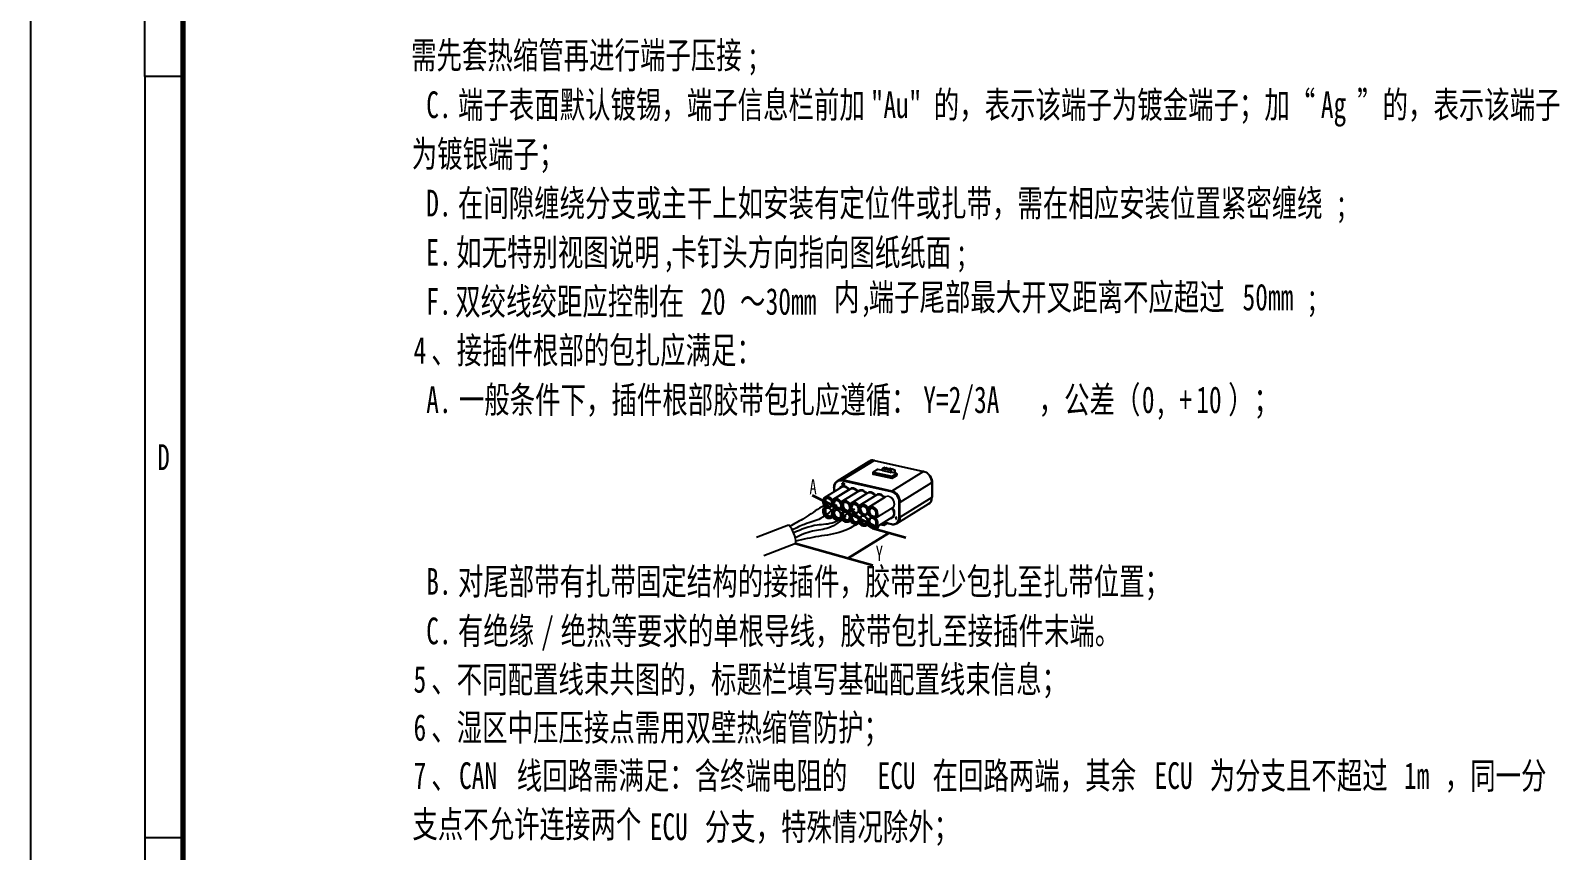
# Model space of a CAD drawing. Header units: inches. Extents: x 47316 to 59086, y 3141 to 11743.
# Drawn here: x 50247.9 to 50448.8, y 6037.4 to 6145 of the extents above; entities that cross this region are included whole.
import ezdxf

# ---------------------------------------------------------------- set-up
doc = ezdxf.new("R2010")
doc.units = ezdxf.units.IN
doc.header["$MEASUREMENT"] = 0
doc.styles.add('MtX_FangSong_GB2312', font='')
doc.styles.get("Standard").update_dxf_attribs({"font": ''})
doc.styles.get('MtX_FangSong_GB2312').set_extended_font_data('FangSong_GB2312')
doc.styles.get('Standard').set_extended_font_data('SimSun')

msp = doc.modelspace()

# ---------------------------------------------------------------- hatches: boundary and pattern name
h = msp.add_hatch(color=0)
h.dxf.hatch_style = 2
h.paths.add_polyline_path([(50351.98, 6083.55), (50352.69, 6083.03), (50351.85, 6083.29)])
h = msp.add_hatch(color=0)
h.dxf.hatch_style = 2
h.paths.add_polyline_path([(50358.2, 6080.48), (50357.35, 6080.73), (50358.07, 6080.22)])
h = msp.add_hatch(color=0)
h.dxf.hatch_style = 2
h.paths.add_polyline_path([(50359.92, 6078.76), (50360.74, 6079.08), (50360.07, 6078.51)])
h = msp.add_hatch(color=0)
h.dxf.hatch_style = 2
h.paths.add_polyline_path([(50356.01, 6076.35), (50355.35, 6075.76), (50356.16, 6076.1)])

# ---------------------------------------------------------------- linework, layer by layer
for p, q in [((50247.93, 6459.03), (50247.93, 5618.03)), ((50262.93, 6139.03), (50262.93, 6186.2)), ((50262.93, 6139.03), (50262.93, 5639.03)), ((50267.93, 6139.03), (50262.93, 6139.03)), ((50267.93, 6039.03), (50262.93, 6039.03))]:
    msp.add_line(p, q)
at = {"lineweight": 70}
msp.add_line((50267.93, 6439.03), (50267.93, 5638.03), dxfattribs=at)
at = {"color": 0, "lineweight": -3}
for p, q in [((50353.94, 6085.93), (50358.1, 6088.5)), ((50354.62, 6086.03), (50358.78, 6088.6)), ((50358.1, 6088.5), (50358.22, 6088.56)), ((50358.22, 6088.56), (50358.34, 6088.6)), ((50358.34, 6088.6), (50358.48, 6088.62)), ((50358.48, 6088.62), (50358.63, 6088.63)), ((50358.6, 6087.01), (50358.6, 6086.82)), ((50358.63, 6088.63), (50358.77, 6088.61)), ((50359.2, 6087.41), (50358.63, 6087.06)), ((50358.63, 6086.99), (50358.63, 6086.8)), ((50358.63, 6086.99), (50361.08, 6086.44)), ((50359.23, 6087.41), (50358.66, 6087.06)), ((50358.66, 6087.06), (50361.11, 6086.51)), ((50358.77, 6088.61), (50358.82, 6088.6)), ((50358.78, 6088.6), (50365.27, 6087.14)), ((50358.82, 6088.6), (50365.3, 6087.15)), ((50359.9, 6087.26), (50359.23, 6087.41)), ((50359.9, 6087.27), (50359.24, 6087.41)), ((50359.9, 6087.25), (50359.89, 6087.53)), ((50359.91, 6087.57), (50360.11, 6087.69)), ((50359.92, 6087.23), (50359.91, 6087.51)), ((50360.92, 6087.29), (50359.91, 6087.51)), ((50360.93, 6087.01), (50359.92, 6087.23)), ((50359.93, 6087.57), (50360.13, 6087.69)), ((50360.94, 6087.35), (50359.93, 6087.57)), ((50360.13, 6087.69), (50360.36, 6087.64)), ((50360.14, 6087.69), (50360.37, 6087.64)), ((50360.3, 6087.6), (50360.36, 6087.64)), ((50360.84, 6087.48), (50360.3, 6087.6)), ((50360.84, 6087.49), (50360.33, 6087.6)), ((50360.38, 6087.64), (50360.37, 6087.64)), ((50360.38, 6087.64), (50360.61, 6087.54)), ((50360.4, 6087.59), (50360.42, 6087.58)), ((50360.4, 6087.59), (50360.4, 6087.59)), ((50360.88, 6087.52), (50360.83, 6087.49)), ((50360.9, 6087.52), (50360.84, 6087.48)), ((50360.9, 6087.52), (50361.13, 6087.47)), ((50360.91, 6087.52), (50361.14, 6087.47)), ((50360.92, 6087.29), (50360.93, 6087.01)), ((50361.13, 6087.47), (50360.94, 6087.35)), ((50361.17, 6087.42), (50360.98, 6087.3)), ((50360.98, 6087.3), (50360.99, 6087.01)), ((50361.03, 6087.04), (50360.99, 6087.01)), ((50361.71, 6086.88), (50361.03, 6087.04)), ((50361.73, 6086.89), (50361.04, 6087.04)), ((50365.27, 6087.14), (50361.1, 6084.58)), ((50361.14, 6087.47), (50361.15, 6087.47)), ((50361.51, 6087.31), (50361.15, 6087.47)), ((50361.53, 6087.26), (50361.17, 6087.42)), ((50361.53, 6087.11), (50361.32, 6086.98)), ((50361.53, 6087.11), (50361.53, 6087.27)), ((50361.53, 6087.11), (50361.53, 6087.26)), ((50365.3, 6087.15), (50365.44, 6087.11)), ((50365.44, 6087.11), (50365.6, 6087.04)), ((50365.6, 6087.04), (50365.75, 6086.95)), ((50365.75, 6086.95), (50365.88, 6086.84)), ((50354.44, 6085.06), (50352.31, 6083.75)), ((50353.49, 6085.06), (50353.5, 6085.21)), ((50353.49, 6085.06), (50353.49, 6084.48)), ((50353.5, 6085.21), (50353.53, 6085.36)), ((50353.53, 6085.36), (50353.58, 6085.51)), ((50353.54, 6085.04), (50353.54, 6084.5)), ((50353.58, 6085.51), (50353.65, 6085.64)), ((50353.65, 6085.64), (50353.73, 6085.74)), ((50353.73, 6085.74), (50353.82, 6085.84)), ((50353.82, 6085.84), (50353.93, 6085.92)), ((50353.93, 6085.92), (50353.94, 6085.93)), ((50354.58, 6085.61), (50354.55, 6085.58)), ((50354.55, 6085.58), (50354.55, 6085.53)), ((50354.55, 6085.53), (50354.58, 6085.57)), ((50354.57, 6085.55), (50354.55, 6085.53)), ((50361.06, 6084.46), (50354.57, 6085.92)), ((50354.57, 6085.55), (50354.58, 6085.55)), ((50354.6, 6085.63), (50354.58, 6085.61)), ((50354.61, 6085.61), (50354.58, 6085.61)), ((50354.58, 6085.57), (50354.58, 6085.33)), ((50354.58, 6085.33), (50354.61, 6085.33)), ((50354.64, 6085.62), (50354.6, 6085.63)), ((50354.64, 6085.62), (50354.61, 6085.61)), ((50354.61, 6085.33), (50354.61, 6085.61)), ((50354.63, 6085.34), (50354.61, 6085.33)), ((50361.1, 6084.58), (50354.62, 6086.03)), ((50354.63, 6085.34), (50354.64, 6085.62)), ((50354.81, 6085.46), (50354.65, 6085.35)), ((50354.65, 6085.35), (50354.65, 6085.32)), ((50354.65, 6085.32), (50354.85, 6085.27)), ((50354.67, 6085.55), (50354.66, 6085.53)), ((50354.66, 6085.53), (50354.69, 6085.52)), ((50354.69, 6085.57), (50354.67, 6085.55)), ((50354.71, 6085.58), (50354.69, 6085.57)), ((50354.71, 6085.58), (50354.69, 6085.57)), ((50354.69, 6085.52), (50354.7, 6085.54)), ((50354.71, 6085.54), (50354.69, 6085.52)), ((50354.7, 6085.54), (50354.71, 6085.55)), ((50354.7, 6085.34), (50354.83, 6085.44)), ((50354.72, 6085.35), (50354.7, 6085.34)), ((50354.85, 6085.3), (50354.7, 6085.34)), ((50354.73, 6085.59), (50354.71, 6085.58)), ((50354.73, 6085.59), (50354.71, 6085.58)), ((50354.75, 6085.58), (50354.71, 6085.58)), ((50354.71, 6085.54), (50354.72, 6085.55)), ((50354.71, 6085.55), (50354.74, 6085.55)), ((50354.72, 6085.35), (50354.86, 6085.45)), ((50354.87, 6085.32), (50354.72, 6085.35)), ((50354.77, 6085.59), (50354.73, 6085.59)), ((50354.74, 6085.55), (50354.76, 6085.54)), ((50354.77, 6085.59), (50354.75, 6085.58)), ((50354.77, 6085.57), (50354.75, 6085.58)), ((50354.76, 6085.54), (50354.79, 6085.53)), ((50354.79, 6085.58), (50354.77, 6085.59)), ((50354.79, 6085.58), (50354.77, 6085.57)), ((50354.8, 6085.56), (50354.77, 6085.57)), ((50354.82, 6085.57), (50354.79, 6085.58)), ((50354.79, 6085.53), (50354.81, 6085.51)), ((50354.82, 6085.57), (50354.8, 6085.56)), ((50354.82, 6085.54), (50354.8, 6085.56)), ((50354.81, 6085.51), (50354.82, 6085.49)), ((50354.82, 6085.48), (50354.81, 6085.46)), ((50354.84, 6085.55), (50354.82, 6085.57)), ((50354.84, 6085.55), (50354.82, 6085.54)), ((50354.84, 6085.51), (50354.82, 6085.54)), ((50354.82, 6085.49), (50354.82, 6085.48)), ((50354.83, 6085.44), (50354.84, 6085.45)), ((50354.86, 6085.45), (50354.83, 6085.44)), ((50354.87, 6085.53), (50354.84, 6085.55)), ((50354.87, 6085.53), (50354.84, 6085.51)), ((50354.85, 6085.49), (50354.84, 6085.51)), ((50354.84, 6085.45), (50354.85, 6085.48)), ((50354.87, 6085.47), (50354.84, 6085.45)), ((50354.87, 6085.5), (50354.85, 6085.49)), ((50354.85, 6085.48), (50354.85, 6085.49)), ((50354.87, 6085.49), (50354.85, 6085.48)), ((50354.87, 6085.32), (50354.85, 6085.3)), ((50354.85, 6085.27), (50354.85, 6085.3)), ((50354.87, 6085.29), (50354.85, 6085.27)), ((50354.86, 6085.45), (50354.87, 6085.47)), ((50354.87, 6085.5), (50354.87, 6085.53)), ((50354.87, 6085.49), (50354.87, 6085.5)), ((50354.87, 6085.47), (50354.87, 6085.49)), ((50354.87, 6085.29), (50354.87, 6085.32)), ((50358.63, 6086.8), (50361.08, 6086.25)), ((50361.08, 6086.44), (50361.08, 6086.25)), ((50361.11, 6086.51), (50361.71, 6086.88)), ((50361.16, 6086.44), (50361.76, 6086.82)), ((50361.16, 6086.26), (50361.76, 6086.63)), ((50361.16, 6086.44), (50361.16, 6086.26)), ((50361.76, 6086.82), (50361.76, 6086.63)), ((50361.77, 6086.83), (50361.77, 6086.65)), ((50362.2, 6083.13), (50366.37, 6085.69)), ((50365.88, 6086.84), (50366.01, 6086.71)), ((50366.01, 6086.71), (50366.12, 6086.57)), ((50366.12, 6086.57), (50366.21, 6086.42)), ((50366.21, 6086.42), (50366.29, 6086.26)), ((50366.29, 6086.26), (50366.34, 6086.09)), ((50366.34, 6086.09), (50366.38, 6085.92)), ((50366.37, 6085.69), (50366.36, 6083.73)), ((50366.38, 6085.92), (50366.39, 6085.76)), ((50366.39, 6085.73), (50366.38, 6083.76)), ((50366.39, 6085.76), (50366.39, 6085.73)), ((50352.04, 6083.33), (50352.03, 6083.2)), ((50352.03, 6083.2), (50352.04, 6083.07)), ((50352.06, 6083.43), (50352.04, 6083.33)), ((50352.04, 6083.07), (50352.06, 6082.93)), ((50352.11, 6083.53), (50352.06, 6083.43)), ((50352.06, 6082.93), (50352.11, 6082.8)), ((50352.17, 6083.62), (50352.11, 6083.53)), ((50352.23, 6083.69), (50352.17, 6083.62)), ((50352.31, 6083.75), (50352.23, 6083.69)), ((50355.42, 6084.74), (50353.29, 6083.43)), ((50353.37, 6083.41), (50353.36, 6083.4)), ((50355.6, 6084.8), (50353.47, 6083.49)), ((50356.58, 6084.48), (50354.45, 6083.17)), ((50354.53, 6083.15), (50354.52, 6083.14)), ((50356.76, 6084.54), (50354.63, 6083.23)), ((50357.74, 6084.22), (50355.61, 6082.91)), ((50357.92, 6084.28), (50355.79, 6082.97)), ((50358.9, 6083.96), (50356.77, 6082.65)), ((50359.08, 6084.02), (50356.95, 6082.71)), ((50360.06, 6083.7), (50357.93, 6082.39)), ((50360.24, 6083.76), (50358.11, 6082.45)), ((50362.07, 6081.15), (50362.08, 6083.12)), ((50366.36, 6083.73), (50362.19, 6081.16)), ((50365.93, 6082.88), (50366.04, 6082.96)), ((50366.04, 6082.96), (50366.14, 6083.06)), ((50366.14, 6083.06), (50366.22, 6083.17)), ((50366.22, 6083.17), (50366.29, 6083.29)), ((50366.29, 6083.29), (50366.34, 6083.43)), ((50366.34, 6083.43), (50366.37, 6083.58)), ((50366.37, 6083.58), (50366.38, 6083.74)), ((50366.38, 6083.74), (50366.38, 6083.76)), ((50352.03, 6082.05), (50352.02, 6081.92)), ((50352.02, 6081.92), (50352.03, 6081.78)), ((50352.05, 6082.15), (50352.03, 6082.05)), ((50352.03, 6081.78), (50352.07, 6081.65)), ((50352.09, 6082.26), (50352.05, 6082.15)), ((50352.07, 6081.65), (50352.12, 6081.52)), ((50352.14, 6082.34), (50352.09, 6082.26)), ((50352.11, 6082.8), (50352.18, 6082.68)), ((50352.12, 6081.52), (50352.19, 6081.4)), ((50352.2, 6082.41), (50352.14, 6082.34)), ((50352.18, 6082.68), (50352.19, 6082.66)), ((50352.19, 6081.4), (50352.27, 6081.29)), ((50352.28, 6082.48), (50352.2, 6082.41)), ((50352.27, 6082.56), (50352.29, 6082.52)), ((50352.27, 6081.29), (50352.37, 6081.19)), ((50352.29, 6082.49), (50352.28, 6082.48)), ((50352.28, 6082.48), (50352.28, 6082.48)), ((50352.29, 6082.52), (50352.29, 6082.49)), ((50352.37, 6081.19), (50352.47, 6081.12)), ((50352.47, 6081.12), (50352.58, 6081.06)), ((50352.58, 6081.06), (50352.69, 6081.02)), ((50352.69, 6081.02), (50352.8, 6081)), ((50352.8, 6081), (50352.92, 6081)), ((50352.92, 6081), (50353.01, 6081.01)), ((50353.01, 6081.01), (50353.11, 6081.04)), ((50353.11, 6081.04), (50353.18, 6081.08)), ((50353.32, 6081.16), (50353.18, 6081.08)), ((50353.3, 6081.17), (50353.28, 6081.16)), ((50353.3, 6081.17), (50353.29, 6081.17)), ((50353.29, 6081.17), (50353.29, 6081.17)), ((50353.32, 6081.16), (50353.3, 6081.17)), ((50353.35, 6081.14), (50353.32, 6081.16)), ((50353.38, 6081.09), (50353.35, 6081.14)), ((50353.48, 6080.98), (50353.38, 6081.09)), ((50353.59, 6080.89), (50353.48, 6080.98)), ((50353.71, 6080.82), (50353.59, 6080.89)), ((50354.48, 6080.9), (50354.34, 6080.82)), ((50354.46, 6080.91), (50354.44, 6080.9)), ((50354.46, 6080.91), (50354.45, 6080.91)), ((50354.45, 6080.91), (50354.45, 6080.91)), ((50354.48, 6080.9), (50354.46, 6080.91)), ((50354.51, 6080.88), (50354.48, 6080.9)), ((50355.69, 6082.89), (50355.68, 6082.88)), ((50356.85, 6082.63), (50356.84, 6082.62)), ((50358.01, 6082.36), (50358, 6082.36)), ((50358.11, 6082.45), (50358.08, 6082.43)), ((50361.11, 6081.09), (50358.98, 6079.78)), ((50361.64, 6081.15), (50361.61, 6081.12)), ((50361.61, 6081.12), (50361.61, 6081.07)), ((50361.61, 6081.07), (50361.64, 6081.1)), ((50361.63, 6081.08), (50361.61, 6081.07)), ((50361.63, 6081.08), (50361.64, 6081.09)), ((50361.66, 6081.17), (50361.64, 6081.15)), ((50361.67, 6081.15), (50361.64, 6081.15)), ((50361.64, 6081.1), (50361.64, 6080.87)), ((50361.7, 6081.16), (50361.66, 6081.17)), ((50361.7, 6081.16), (50361.67, 6081.15)), ((50361.67, 6080.87), (50361.67, 6081.15)), ((50361.7, 6080.88), (50361.7, 6081.16)), ((50361.76, 6080.31), (50365.93, 6082.88)), ((50343.31, 6078.5), (50347.52, 6080.15)), ((50353.81, 6080.77), (50353.71, 6080.82)), ((50353.92, 6080.75), (50353.81, 6080.77)), ((50354.03, 6080.73), (50353.92, 6080.75)), ((50354.14, 6080.74), (50354.03, 6080.73)), ((50354.25, 6080.78), (50354.14, 6080.74)), ((50354.34, 6080.82), (50354.25, 6080.78)), ((50354.54, 6080.83), (50354.51, 6080.88)), ((50354.64, 6080.72), (50354.54, 6080.83)), ((50354.75, 6080.63), (50354.64, 6080.72)), ((50354.87, 6080.56), (50354.75, 6080.63)), ((50354.97, 6080.51), (50354.87, 6080.56)), ((50355.08, 6080.48), (50354.97, 6080.51)), ((50355.19, 6080.47), (50355.08, 6080.48)), ((50355.3, 6080.48), (50355.19, 6080.47)), ((50355.41, 6080.51), (50355.3, 6080.48)), ((50355.5, 6080.56), (50355.41, 6080.51)), ((50355.64, 6080.64), (50355.5, 6080.56)), ((50355.61, 6080.65), (50355.6, 6080.64)), ((50355.62, 6080.65), (50355.61, 6080.65)), ((50355.61, 6080.65), (50355.61, 6080.65)), ((50355.64, 6080.64), (50355.62, 6080.65)), ((50355.67, 6080.62), (50355.64, 6080.64)), ((50355.7, 6080.57), (50355.67, 6080.62)), ((50355.8, 6080.46), (50355.7, 6080.57)), ((50355.91, 6080.37), (50355.8, 6080.46)), ((50356.03, 6080.29), (50355.91, 6080.37)), ((50356.13, 6080.25), (50356.03, 6080.29)), ((50356.24, 6080.22), (50356.13, 6080.25)), ((50356.35, 6080.21), (50356.24, 6080.22)), ((50356.46, 6080.22), (50356.35, 6080.21)), ((50356.57, 6080.25), (50356.46, 6080.22)), ((50356.66, 6080.3), (50356.57, 6080.25)), ((50356.8, 6080.38), (50356.66, 6080.3)), ((50356.77, 6080.39), (50356.76, 6080.38)), ((50356.78, 6080.39), (50356.77, 6080.39)), ((50356.77, 6080.39), (50356.77, 6080.39)), ((50356.8, 6080.38), (50356.78, 6080.39)), ((50356.83, 6080.36), (50356.8, 6080.38)), ((50356.86, 6080.31), (50356.83, 6080.36)), ((50356.96, 6080.2), (50356.86, 6080.31)), ((50357.07, 6080.11), (50356.96, 6080.2)), ((50357.19, 6080.03), (50357.07, 6080.11)), ((50357.29, 6079.99), (50357.19, 6080.03)), ((50357.4, 6079.96), (50357.29, 6079.99)), ((50357.51, 6079.95), (50357.4, 6079.96)), ((50357.62, 6079.96), (50357.51, 6079.95)), ((50357.73, 6079.99), (50357.62, 6079.96)), ((50357.82, 6080.04), (50357.73, 6079.99)), ((50357.96, 6080.12), (50357.82, 6080.04)), ((50357.93, 6080.13), (50357.92, 6080.12)), ((50357.94, 6080.13), (50357.93, 6080.13)), ((50357.93, 6080.13), (50357.93, 6080.12)), ((50357.96, 6080.12), (50357.94, 6080.13)), ((50357.99, 6080.1), (50357.96, 6080.12)), ((50358, 6080.07), (50357.99, 6080.1)), ((50358.09, 6079.97), (50358, 6080.07)), ((50358.19, 6079.87), (50358.09, 6079.97)), ((50358.3, 6079.8), (50358.19, 6079.87)), ((50358.42, 6079.74), (50358.3, 6079.8)), ((50358.55, 6079.7), (50358.42, 6079.74)), ((50358.67, 6079.69), (50358.55, 6079.7)), ((50358.77, 6079.7), (50358.67, 6079.69)), ((50358.88, 6079.73), (50358.77, 6079.7)), ((50358.98, 6079.78), (50358.88, 6079.73)), ((50359.82, 6080.21), (50360.03, 6080.16)), ((50359.83, 6080.15), (50360.08, 6080.1)), ((50360.03, 6080.16), (50360.03, 6080.35)), ((50360.03, 6080.16), (50360.04, 6080.13)), ((50360.06, 6080.14), (50360.03, 6080.16)), ((50360.04, 6080.13), (50360.06, 6080.1)), ((50360.1, 6080.14), (50360.06, 6080.14)), ((50360.06, 6080.1), (50360.08, 6080.1)), ((50360.14, 6080.14), (50360.1, 6080.14)), ((50360.51, 6080.33), (50360.13, 6080.1)), ((50360.15, 6080.14), (50360.14, 6080.14)), ((50360.15, 6080.37), (50360.21, 6080.4)), ((50360.15, 6080.14), (50360.15, 6080.37)), ((50360.47, 6080.34), (50360.15, 6080.14)), ((50360.16, 6080.47), (50361.03, 6080.27)), ((50360.19, 6080.41), (50361.06, 6080.21)), ((50361.06, 6080.21), (50361.2, 6080.19)), ((50361.2, 6080.19), (50361.35, 6080.19)), ((50361.35, 6080.19), (50361.5, 6080.21)), ((50361.5, 6080.21), (50361.63, 6080.25)), ((50361.63, 6080.25), (50361.74, 6080.3)), ((50361.64, 6080.87), (50361.67, 6080.87)), ((50361.7, 6080.88), (50361.67, 6080.87)), ((50361.74, 6080.3), (50361.76, 6080.31)), ((50348.48, 6077.71), (50344.26, 6076.06))]:
    msp.add_line(p, q, dxfattribs=at)
at = {"color": 0, "lineweight": 35}
for p, q in [((50350.62, 6084.05), (50359.35, 6079.74)), ((50360.74, 6079.08), (50355.35, 6075.76)), ((50358.55, 6079.7), (50362.94, 6078.46)), ((50359.78, 6080.27), (50359.78, 6080.21)), ((50348.48, 6077.71), (50358.62, 6074.83))]:
    msp.add_line(p, q, dxfattribs=at)
at = {"color": 0, "lineweight": 13}
for p, q in [((50362.19, 6081.16), (50362.2, 6083.13)), ((50361.14, 6082.36), (50359.01, 6081.05)), ((50361.14, 6082.28), (50359.01, 6080.97)), ((50359.79, 6080.2), (50359.78, 6080.21)), ((50359.78, 6080.21), (50359.78, 6080.21)), ((50359.78, 6080.21), (50359.78, 6080.21)), ((50359.78, 6080.21), (50359.78, 6080.21)), ((50359.82, 6080.21), (50359.79, 6080.2)), ((50359.82, 6080.3), (50359.82, 6080.21)), ((50359.82, 6080.17), (50359.82, 6080.21)), ((50359.82, 6080.16), (50359.82, 6080.17)), ((50359.82, 6080.15), (50359.82, 6080.16)), ((50359.83, 6080.15), (50359.82, 6080.15))]:
    msp.add_line(p, q, dxfattribs=at)
at = {"color": 0, "lineweight": -3}
for centre, radius, start, end in [((50358.66, 6087), 0.06, 121.6329, 179.7235), ((50359.23, 6087.35), 0.06, 77.3398, 121.6329), ((50359.93, 6087.53), 0.045, 121.6295, 182.5609), ((50360.13, 6087.65), 0.045, 77.3408, 121.6329), ((50360.31, 6087.52), 0.0846, 77.8028, 95.4351), ((50360.83, 6087.48), 0.0128, 28.1467, 68.043), ((50360.9, 6087.48), 0.045, 77.3391, 121.6329), ((50361.49, 6087.27), 0.045, 359.7235, 66.5659), ((50361.71, 6086.83), 0.06, 359.7235, 77.3391), ((50353.77, 6083.02), 0.558, 121.6507, 135.6047), ((50354.93, 6082.76), 0.558, 121.6507, 135.6047), ((50356.08, 6082.5), 0.558, 121.6507, 135.6047), ((50353.04, 6083.22), 1.02, 213.7071, 220.6121), ((50357.24, 6082.23), 0.558, 121.6507, 135.6047), ((50358.41, 6081.97), 0.56, 124.9232, 135.5891), ((50345, 6077.75), 3.48, 359.2553, 43.4381), ((50360.09, 6080.16), 0.0712, 256.4142, 301.0924), ((50360.18, 6080.39), 0.0184, 71.7983, 111.3566)]:
    msp.add_arc(centre, radius, start, end, dxfattribs=at)
at = {"color": 0, "lineweight": 35}
msp.add_arc((50359.84, 6080.21), 0.0602, 179.7018, 257.3656, dxfattribs=at)
at = {"color": 0, "lineweight": -3}
for centre, major_axis, ratio, start_param, end_param in [((50358.78, 6087.4), (0.68, -1.1), 0.798879, 2.479583, 3.141668), ((50358.66, 6087), (-0.06, 0.0003), 0.369739, 0, 1.034895), ((50358.66, 6087), (-0.0131, -0.0586), 0.474432, 3.575058, 5.145854), ((50358.66, 6087), (-0.0315, 0.0511), 0.798879, 5.621176, 6.283035), ((50358.78, 6088.43), (0.039, 0.176), 0.474432, 0, 0.433465), ((50359.23, 6087.35), (-0.0315, 0.0511), 0.798879, 5.621176, 6.283261), ((50359.23, 6087.35), (0.0131, 0.0586), 0.474432, 0.000118, 0.433465), ((50359.93, 6087.53), (0.045, 0.002), 0.437959, 3.141593, 4.156456), ((50359.95, 6087.25), (-0.045, 0.0001), 0.370411, 0.016104, 1.032687), ((50359.93, 6087.53), (0.0236, -0.0383), 0.798879, 2.479583, 3.141593), ((50359.93, 6087.53), (0.0099, 0.0439), 0.474432, 0.433465, 2.091528), ((50360.13, 6087.65), (0.0236, -0.0383), 0.798879, 2.479583, 3.141668), ((50360.13, 6087.65), (-0.0099, -0.0439), 0.474432, 3.32729, 3.575058), ((50360.13, 6087.65), (-0.0099, -0.0439), 0.474432, 3.141654, 3.264998), ((50360.36, 6087.6), (0.0236, -0.0383), 0.798879, 0.908787, 2.479583), ((50360.36, 6087.6), (-0.0099, -0.0439), 0.474432, 3.141654, 3.575058), ((50360.36, 6087.6), (-0.0179, -0.0413), 0.876721, 1.736241, 3.141708), ((50360.9, 6087.48), (-0.0236, 0.0383), 0.798879, 5.621176, 6.283261), ((50360.9, 6087.48), (0.0099, 0.0439), 0.474432, 6.283185, 6.716651), ((50360.94, 6087.3), (0.0099, 0.0439), 0.474432, 0.433465, 2.091528), ((50360.94, 6087.3), (-0.045, -0.002), 0.437959, 1.014863, 2.58566), ((50360.95, 6087.02), (0.045, -0.0001), 0.370411, 4.17428, 5.745076), ((50360.94, 6087.3), (-0.0236, 0.0383), 0.798879, 4.05038, 5.621176), ((50361.03, 6086.98), (0.0131, 0.0586), 0.474432, 0, 0.433465), ((50361.13, 6087.42), (-0.0236, 0.0383), 0.798879, 4.05038, 5.621176), ((50361.13, 6087.42), (0.0099, 0.0439), 0.474432, 0.21995, 0.433465), ((50361.13, 6087.42), (0.0099, 0.0439), 0.474432, 0, 0.157658), ((50361.13, 6087.42), (0.0179, 0.0413), 0.876721, 4.877833, 6.2833), ((50361.49, 6087.27), (0.0179, 0.0413), 0.876721, 4.877833, 6.283328), ((50361.49, 6087.27), (0.045, -0.0002), 0.369739, 5.747284, 6.283185), ((50361.49, 6087.11), (-0.045, 0.0002), 0.369739, 2.605691, 3.141593), ((50365.26, 6086.97), (-0.039, -0.176), 0.474432, 3.141593, 3.575058), ((50365.26, 6085.94), (0.68, -1.1), 0.798879, 0.908787, 2.479583), ((50353.58, 6085.06), (-0.09, 0.0004), 0.369739, 0, 1.034895), ((50354.57, 6084.8), (0.63, -1.02), 0.798879, 2.479583, 4.05038), ((50354.62, 6084.83), (0.68, -1.1), 0.798879, 2.479583, 3.141668), ((50354.91, 6084.37), (-0.468, 0.76), 0.798879, 4.763533, 6.651951), ((50354.88, 6084.35), (-0.437, 0.709), 0.798879, 4.763533, 6.283214), ((50354.62, 6085.95), (0.0197, 0.0878), 0.474432, 0.433465, 2.004262), ((50356.07, 6084.11), (-0.468, 0.76), 0.798879, 4.763533, 6.478819), ((50356.04, 6084.09), (-0.437, 0.709), 0.798879, 4.763533, 6.283294), ((50358.66, 6086.82), (-0.06, 0.0003), 0.369739, 0, 1.034895), ((50361.11, 6086.45), (-0.0131, -0.0586), 0.474432, 3.575058, 5.145854), ((50361.11, 6086.45), (-0.06, 0.0003), 0.369739, 1.034895, 2.605691), ((50361.11, 6086.27), (-0.06, 0.0003), 0.369739, 1.034895, 2.605691), ((50361.11, 6086.45), (0.0315, -0.0511), 0.798879, 0.908787, 2.479583), ((50361.71, 6086.83), (0.0131, 0.0586), 0.474432, 0, 0.433465), ((50361.71, 6086.83), (0.0315, -0.0511), 0.798879, 0.908787, 2.479583), ((50361.71, 6086.83), (-0.06, 0.0003), 0.369739, 2.605691, 3.141593), ((50361.71, 6086.65), (-0.06, 0.0003), 0.369739, 2.605691, 3.141593), ((50366.21, 6085.73), (0.18, -0.001), 0.369739, 5.747284, 6.283185), ((50352.72, 6083.02), (-0.405, 0.658), 0.798879, 4.763533, 8.049615), ((50352.72, 6083.02), (0.342, -0.556), 0.798879, 2.479583425205964, 8.762768732385549), ((50352.75, 6083.04), (-0.311, 0.504), 0.798879, 0.000076, 2.479583), ((50352.75, 6083.04), (-0.437, 0.709), 0.798879, 4.763533, 6.283214), ((50352.87, 6083.12), (-0.311, 0.504), 0.798879, 0.153087, 2.988505), ((50352.75, 6083.04), (-0.311, 0.504), 0.798879, 5.621176, 6.283261), ((50352.75, 6083.04), (-0.311, 0.504), 0.798879, 3.141668, 5.621176), ((50353.25, 6083.4), (-0.0498, -0.0335), 0.030749, 3.786331, 5.357128), ((50353.3, 6083.44), (0.063, -0.102), 0.798879, 4.763533, 6.478819), ((50353.33, 6083.45), (-0.0315, 0.0511), 0.798879, 1.621941, 3.141701), ((50353.88, 6082.76), (0.342, -0.556), 0.798879, 2.479583425205964, 8.762768732385549), ((50353.41, 6083.36), (0.0428, -0.042), 0.590018, 3.141476, 4.567062), ((50353.91, 6082.78), (-0.311, 0.504), 0.798879, 0.000076, 2.479583), ((50353.88, 6082.76), (-0.405, 0.658), 0.798879, 4.763533, 6.478819), ((50353.91, 6082.78), (-0.437, 0.709), 0.798879, 4.763533, 6.283067), ((50354.03, 6082.86), (-0.311, 0.504), 0.798879, 0.153087, 2.988505), ((50353.91, 6082.78), (-0.311, 0.504), 0.798879, 5.621176, 6.283261), ((50353.91, 6082.78), (-0.311, 0.504), 0.798879, 3.141668, 5.621176), ((50354.41, 6083.14), (-0.0498, -0.0335), 0.030749, 3.786331, 5.357128), ((50354.46, 6083.18), (0.063, -0.102), 0.798879, 4.763533, 6.478819), ((50354.49, 6083.19), (-0.0315, 0.0511), 0.798879, 1.621941, 3.141701), ((50355.04, 6082.5), (0.342, -0.556), 0.798879, 2.479583425205964, 8.762768732385549), ((50354.57, 6083.1), (0.0428, -0.042), 0.590018, 3.141476, 4.567062), ((50355.07, 6082.52), (-0.311, 0.504), 0.798879, 0.000076, 2.479583), ((50355.04, 6082.5), (-0.405, 0.658), 0.798879, 4.763533, 6.478819), ((50355.07, 6082.52), (-0.437, 0.709), 0.798879, 4.763533, 6.283067), ((50355.19, 6082.6), (-0.311, 0.504), 0.798879, 0.153087, 2.988505), ((50355.07, 6082.52), (-0.311, 0.504), 0.798879, 5.621176, 6.283261), ((50355.07, 6082.52), (-0.311, 0.504), 0.798879, 3.141668, 5.621176), ((50355.46, 6084.77), (-0.0498, -0.0335), 0.030749, 0.644739, 2.215535), ((50355.46, 6084.77), (-0.0315, 0.0511), 0.798879, 1.621941, 2.370486), ((50355.46, 6084.77), (0.0428, -0.042), 0.590018, 0.605431, 1.42547), ((50355.57, 6082.88), (-0.0498, -0.0335), 0.030749, 3.786331, 5.357128), ((50355.65, 6082.93), (-0.0315, 0.0511), 0.798879, 1.621941, 3.141701), ((50356.2, 6082.24), (0.342, -0.556), 0.798879, 2.479583425205964, 8.762768732385549), ((50356.2, 6082.24), (-0.405, 0.658), 0.798879, 4.763533, 6.478819), ((50356.23, 6082.26), (-0.437, 0.709), 0.798879, 4.763533, 6.283067), ((50356.62, 6084.51), (-0.0498, -0.0335), 0.030749, 0.644739, 2.215535), ((50356.62, 6084.51), (-0.0315, 0.0511), 0.798879, 1.621941, 2.370486), ((50357.23, 6083.85), (-0.468, 0.76), 0.798879, 4.763533, 6.478819), ((50356.62, 6084.51), (0.0428, -0.042), 0.590018, 0.605431, 1.42547), ((50357.2, 6083.83), (-0.437, 0.709), 0.798879, 4.763533, 6.283294), ((50357.78, 6084.24), (-0.0498, -0.0335), 0.030749, 0.644739, 2.215535), ((50357.78, 6084.24), (-0.0315, 0.0511), 0.798879, 1.621941, 2.370486), ((50358.39, 6083.59), (-0.468, 0.76), 0.798879, 4.763533, 6.478819), ((50357.78, 6084.24), (0.0428, -0.042), 0.590018, 0.605431, 1.42547), ((50358.36, 6083.57), (-0.437, 0.709), 0.798879, 4.763533, 6.283294), ((50358.94, 6083.98), (-0.0498, -0.0335), 0.030749, 0.644739, 2.215535), ((50358.94, 6083.98), (-0.0315, 0.0511), 0.798879, 1.621941, 2.370486), ((50359.55, 6083.33), (-0.468, 0.76), 0.798879, 4.763533, 6.478819), ((50358.94, 6083.98), (0.0428, -0.042), 0.590018, 0.605431, 1.42547), ((50359.52, 6083.31), (-0.437, 0.709), 0.798879, 4.763533, 6.283294), ((50360.1, 6083.72), (-0.0498, -0.0335), 0.030749, 0.644739, 2.215535), ((50360.1, 6083.72), (-0.0315, 0.0511), 0.798879, 1.621941, 2.370486), ((50360.1, 6083.72), (0.0428, -0.042), 0.590018, 0.605431, 1.42547), ((50361.1, 6084.49), (0.0197, 0.0878), 0.474432, 0.433465, 2.004262), ((50361.05, 6083.35), (0.63, -1.02), 0.798879, 0.908787, 2.479583), ((50361.1, 6083.38), (0.68, -1.1), 0.798879, 0.908787, 2.479583), ((50362.13, 6083.15), (0.09, -0.0004), 0.369739, 4.176487, 5.747284), ((50365.25, 6083.98), (0.68, -1.1), 0.798879, 0.000076, 0.908787), ((50366.2, 6083.76), (-0.18, 0.001), 0.369739, 2.605691, 3.141593), ((50352.71, 6081.77), (-0.405, 0.658), 0.798879, 0.051144, 3.337226), ((50352.71, 6081.77), (0.342, -0.556), 0.798879, 5.621176, 11.904361), ((50352.74, 6081.79), (-0.311, 0.504), 0.798879, 0.000076, 2.479583), ((50352.31, 6082.6), (0.0455, 0.0391), 0.116923, 2.206934, 3.141593), ((50352.31, 6082.43), (0.0347, -0.049), 0.600705, 3.103121, 4.673917), ((50352.22, 6082.51), (-0.063, 0.102), 0.798879, 3.192737, 4.908023), ((50352.87, 6081.86), (-0.311, 0.504), 0.798879, 0.153087, 0.908787), ((50352.87, 6081.86), (-0.311, 0.504), 0.798879, 0.908787, 2.988505), ((50352.74, 6081.79), (-0.311, 0.504), 0.798879, 5.621176, 6.283261), ((50352.74, 6081.79), (-0.311, 0.504), 0.798879, 2.479583, 3.141668), ((50352.75, 6083.04), (-0.311, 0.504), 0.798879, 2.479583, 3.141668), ((50352.74, 6081.79), (-0.311, 0.504), 0.798879, 3.141668, 5.621176), ((50352.74, 6081.79), (-0.437, 0.709), 0.798879, 3.141593, 3.337226), ((50353.29, 6081.1), (0.063, -0.102), 0.798879, 1.621941, 3.337226), ((50353.24, 6081.21), (-0.0428, 0.042), 0.590018, 1.42547, 2.996266), ((50353.32, 6081.12), (-0.0315, 0.0511), 0.798879, 0.000109, 0.195634), ((50353.87, 6081.51), (0.342, -0.556), 0.798879, 5.621176, 11.904361), ((50353.9, 6081.53), (-0.311, 0.504), 0.798879, 0.000076, 2.479583), ((50353.4, 6081.17), (0.0498, 0.0335), 0.030749, 2.215535, 3.141593), ((50353.87, 6081.51), (-0.405, 0.658), 0.798879, 1.621941, 3.337226), ((50354.03, 6081.6), (-0.311, 0.504), 0.798879, 0.153087, 0.908787), ((50354.03, 6081.6), (-0.311, 0.504), 0.798879, 0.908787, 2.988505), ((50353.9, 6081.53), (-0.311, 0.504), 0.798879, 5.621176, 6.283261), ((50353.9, 6081.53), (-0.311, 0.504), 0.798879, 2.479583, 3.141668), ((50353.91, 6082.78), (-0.311, 0.504), 0.798879, 2.479583, 3.141668), ((50353.9, 6081.53), (-0.311, 0.504), 0.798879, 3.141668, 5.621176), ((50353.9, 6081.53), (-0.437, 0.709), 0.798879, 3.141474, 3.337226), ((50354.45, 6080.84), (0.063, -0.102), 0.798879, 1.621941, 3.337226), ((50354.4, 6080.95), (-0.0428, 0.042), 0.590018, 1.42547, 2.996266), ((50354.48, 6080.86), (-0.0315, 0.0511), 0.798879, 0.000109, 0.195634), ((50355.03, 6081.25), (0.342, -0.556), 0.798879, 5.621176, 11.904361), ((50355.06, 6081.27), (-0.311, 0.504), 0.798879, 0.000076, 2.479583), ((50354.56, 6080.91), (0.0498, 0.0335), 0.030749, 2.215535, 3.141593), ((50355.03, 6081.25), (-0.405, 0.658), 0.798879, 1.621941, 3.337226), ((50355.19, 6081.34), (-0.311, 0.504), 0.798879, 0.153087, 0.908787), ((50355.19, 6081.34), (-0.311, 0.504), 0.798879, 0.908787, 2.988505), ((50355.06, 6081.27), (-0.311, 0.504), 0.798879, 5.621176, 6.283261), ((50355.07, 6082.52), (-0.311, 0.504), 0.798879, 2.479583, 3.141668), ((50355.06, 6081.27), (-0.311, 0.504), 0.798879, 3.141668, 5.621176), ((50355.62, 6082.92), (0.063, -0.102), 0.798879, 4.763533, 6.478819), ((50356.19, 6080.99), (0.342, -0.556), 0.798879, 5.621176, 11.904361), ((50355.73, 6082.84), (0.0428, -0.042), 0.590018, 3.141476, 4.567062), ((50356.22, 6081.01), (-0.311, 0.504), 0.798879, 0.000076, 2.479583), ((50356.23, 6082.26), (-0.311, 0.504), 0.798879, 0.000076, 2.479583), ((50356.35, 6082.34), (-0.311, 0.504), 0.798879, 0.153087, 2.988505), ((50356.35, 6081.08), (-0.311, 0.504), 0.798879, 0.153087, 0.908787), ((50356.35, 6081.08), (-0.311, 0.504), 0.798879, 0.908787, 2.988505), ((50356.22, 6081.01), (-0.311, 0.504), 0.798879, 5.621176, 6.283261), ((50356.23, 6082.26), (-0.311, 0.504), 0.798879, 5.621176, 6.283261), ((50356.23, 6082.26), (-0.311, 0.504), 0.798879, 3.141668, 5.621176), ((50356.23, 6082.26), (-0.311, 0.504), 0.798879, 2.479583, 3.141668), ((50356.22, 6081.01), (-0.311, 0.504), 0.798879, 3.141668, 5.621176), ((50356.73, 6082.62), (-0.0498, -0.0335), 0.030749, 3.786331, 5.357128), ((50356.78, 6082.65), (0.063, -0.102), 0.798879, 4.763533, 6.478819), ((50356.81, 6082.67), (-0.0315, 0.0511), 0.798879, 1.621941, 3.141701), ((50357.35, 6080.73), (0.342, -0.556), 0.798879, 5.621176, 11.904361), ((50357.36, 6081.98), (0.342, -0.556), 0.798879, 2.479583425205964, 8.762768732385549), ((50356.89, 6082.58), (0.0428, -0.042), 0.590018, 3.141476, 4.567062), ((50357.38, 6080.75), (-0.311, 0.504), 0.798879, 0.000076, 2.479583), ((50357.39, 6082), (-0.311, 0.504), 0.798879, 0.000076, 2.479583), ((50357.36, 6081.98), (-0.405, 0.658), 0.798879, 4.763533, 6.478819), ((50357.39, 6082), (-0.437, 0.709), 0.798879, 4.763533, 6.283067), ((50357.51, 6082.08), (-0.311, 0.504), 0.798879, 0.153087, 2.988505), ((50357.51, 6080.82), (-0.311, 0.504), 0.798879, 0.153087, 0.908787), ((50357.51, 6080.82), (-0.311, 0.504), 0.798879, 0.908787, 2.988505), ((50357.38, 6080.75), (-0.311, 0.504), 0.798879, 5.621176, 6.283261), ((50357.39, 6082), (-0.311, 0.504), 0.798879, 5.621176, 6.283261), ((50357.38, 6080.75), (-0.311, 0.504), 0.798879, 3.141668, 5.621176), ((50357.39, 6082), (-0.311, 0.504), 0.798879, 3.141668, 5.621176), ((50357.39, 6082), (-0.311, 0.504), 0.798879, 2.479583, 3.141668), ((50357.89, 6082.36), (-0.0498, -0.0335), 0.030749, 3.786331, 5.357128), ((50357.97, 6082.41), (-0.0315, 0.0511), 0.798879, 1.621941, 3.141701), ((50358.51, 6080.47), (0.342, -0.556), 0.798879, 5.621176, 11.904361), ((50358.52, 6081.72), (0.342, -0.556), 0.798879, 2.479583425205964, 8.762768732385549), ((50358.05, 6082.32), (0.0428, -0.042), 0.590018, 3.141476, 4.567062), ((50358.54, 6080.49), (-0.311, 0.504), 0.798879, 0.000076, 2.479583), ((50358.55, 6081.74), (-0.311, 0.504), 0.798879, 0.000076, 2.479583), ((50358.51, 6080.47), (-0.405, 0.658), 0.798879, 1.621941, 4.908023), ((50358.52, 6081.72), (-0.405, 0.658), 0.798879, 3.192737, 6.478819), ((50358.55, 6081.74), (-0.437, 0.709), 0.798879, 3.192737, 6.283185), ((50358.67, 6081.82), (-0.311, 0.504), 0.798879, 0.153087, 2.988505), ((50358.66, 6080.56), (-0.311, 0.504), 0.798879, 0.153087, 0.908787), ((50358.54, 6080.49), (-0.311, 0.504), 0.798879, 5.621176, 6.283261), ((50358.55, 6081.74), (-0.311, 0.504), 0.798879, 5.621176, 6.283261), ((50358.54, 6080.49), (-0.311, 0.504), 0.798879, 3.141668, 5.621176), ((50358.55, 6081.74), (-0.311, 0.504), 0.798879, 3.141668, 5.621176), ((50358.55, 6081.74), (-0.311, 0.504), 0.798879, 2.479583, 3.141668), ((50359.02, 6080.98), (0.063, -0.102), 0.798879, 3.192737, 4.908023), ((50358.98, 6081.1), (-0.0347, 0.049), 0.600705, 1.532325, 3.103121), ((50358.98, 6080.93), (-0.0455, -0.0391), 0.116923, 3.77773, 5.348527), ((50358.54, 6080.49), (-0.437, 0.709), 0.798879, 3.141621, 4.908023), ((50359.05, 6081), (-0.0315, 0.0511), 0.798879, 0.051144, 1.76643), ((50360.7, 6081.82), (-0.468, 0.76), 0.798879, 2.772827, 4.908023), ((50361.04, 6081.38), (0.63, -1.02), 0.798879, 5.621176, 7.191972), ((50360.67, 6081.8), (-0.437, 0.709), 0.798879, 3.141621, 4.908023), ((50361.09, 6081.41), (0.68, -1.1), 0.798879, 0.000076, 0.908787), ((50362.12, 6081.18), (0.09, -0.0004), 0.369739, 4.176487, 5.747284), ((50355.06, 6081.27), (-0.311, 0.504), 0.798879, 2.479583, 3.141668), ((50355.06, 6081.27), (-0.437, 0.709), 0.798879, 3.141474, 3.337226), ((50355.61, 6080.58), (0.063, -0.102), 0.798879, 1.621941, 3.337226), ((50355.56, 6080.69), (-0.0428, 0.042), 0.590018, 1.42547, 2.996266), ((50355.64, 6080.59), (-0.0315, 0.0511), 0.798879, 0.000109, 0.195634), ((50355.72, 6080.65), (0.0498, 0.0335), 0.030749, 2.215535, 3.141593), ((50356.19, 6080.99), (-0.405, 0.658), 0.798879, 1.621941, 3.337226), ((50356.22, 6081.01), (-0.311, 0.504), 0.798879, 2.479583, 3.141668), ((50356.22, 6081.01), (-0.437, 0.709), 0.798879, 3.141474, 3.337226), ((50356.77, 6080.32), (0.063, -0.102), 0.798879, 1.621941, 3.337226), ((50356.72, 6080.42), (-0.0428, 0.042), 0.590018, 1.42547, 2.996266), ((50356.8, 6080.33), (-0.0315, 0.0511), 0.798879, 0.000109, 0.195634), ((50356.88, 6080.39), (0.0498, 0.0335), 0.030749, 2.215535, 3.141593), ((50357.35, 6080.73), (-0.405, 0.658), 0.798879, 1.621941, 3.337226), ((50357.38, 6080.75), (-0.311, 0.504), 0.798879, 2.479583, 3.141668), ((50357.38, 6080.75), (-0.437, 0.709), 0.798879, 3.141474, 3.337226), ((50357.88, 6080.16), (-0.0428, 0.042), 0.590018, 1.42547, 2.996266), ((50357.96, 6080.07), (-0.0315, 0.0511), 0.798879, 0.000109, 0.195634), ((50358.04, 6080.13), (0.0498, 0.0335), 0.030749, 2.215535, 3.141593), ((50358.66, 6080.56), (-0.311, 0.504), 0.798879, 0.908787, 2.988505), ((50358.54, 6080.49), (-0.311, 0.504), 0.798879, 2.479583, 3.141668), ((50360.16, 6080.33), (0.079, -0.128), 0.798879, 2.479583, 4.05038), ((50360.08, 6080.38), (0.09, -0.0004), 0.369739, 4.176487, 5.747284), ((50360.1, 6080.15), (-0.0315, 0.0511), 0.798879, 3.141668, 4.05038), ((50360.2, 6080.35), (0.0315, -0.0511), 0.798879, 3.141668, 4.05038), ((50360.2, 6080.49), (-0.0197, -0.0878), 0.474432, 5.145854, 6.283185), ((50361.08, 6080.3), (-0.0197, -0.0878), 0.474432, 5.145854, 6.283185)]:
    msp.add_ellipse(centre, major_axis=major_axis, ratio=ratio, start_param=start_param, end_param=end_param, dxfattribs=at)
at = {"color": 0, "lineweight": 13}
for centre, major_axis, ratio, start_param, end_param in [((50360.71, 6083.07), (-0.468, 0.76), 0.798879, 3.192737, 6.478819), ((50360.68, 6083.05), (-0.437, 0.709), 0.798879, 3.192737, 6.283185), ((50357.94, 6082.39), (0.063, -0.102), 0.798879, 4.763533, 6.478819), ((50361.17, 6082.31), (-0.0315, 0.0511), 0.798879, 0.051144, 1.76643), ((50361.17, 6082.31), (-0.0347, 0.049), 0.600705, 4.673917, 6.244714), ((50361.17, 6082.31), (-0.0455, -0.0391), 0.116923, 0.636138, 2.206934), ((50357.93, 6080.05), (0.063, -0.102), 0.798879, 1.621941, 3.337226)]:
    msp.add_ellipse(centre, major_axis=major_axis, ratio=ratio, start_param=start_param, end_param=end_param, dxfattribs=at)
at = {"color": 0, "lineweight": -3}
for points, knots in [([(50352.72, 6083.02), (50351.97, 6082.55), (50350.86, 6081.85), (50349.22, 6080.76), (50348.26, 6080.26), (50347.69, 6079.96)], [0, 0, 0, 0, 2.656687, 3.956572, 5.893151, 5.893151, 5.893151, 5.893151]), ([(50353.88, 6082.76), (50353.22, 6082.08), (50352.02, 6080.84), (50349.75, 6080.33), (50348.55, 6079.74), (50348.02, 6079.47)], [0, 0, 0, 0, 2.793289, 5.032882, 6.801302, 6.801302, 6.801302, 6.801302]), ([(50356.2, 6082.24), (50355.75, 6081.95), (50354.85, 6081.36), (50353.39, 6080.16), (50350.89, 6080.24), (50349.2, 6079.53), (50348.21, 6079.1)], [0, 0, 0, 0, 1.618973, 3.240412, 5.490413, 8.717788, 8.717788, 8.717788, 8.717788]), ([(50355.06, 6081.27), (50354.35, 6080.65), (50353.08, 6079.55), (50350.54, 6079.44), (50349.14, 6078.79), (50348.41, 6078.44)], [0, 0, 0, 0, 2.722782, 4.89797, 7.326651, 7.326651, 7.326651, 7.326651]), ([(50357.35, 6080.73), (50356.45, 6080.16), (50354.65, 6079.01), (50351.48, 6078.68), (50349.46, 6078.22), (50348.47, 6077.99)], [0, 0, 0, 0, 3.153959, 6.316485, 9.380542, 9.380542, 9.380542, 9.380542])]:
    msp.add_open_spline(points, degree=3, knots=knots, dxfattribs=at)

# ---------------------------------------------------------------- texts
at = {"color": 0, "lineweight": -3, "width": 0.7}
for s, height, p in [('需先套热缩管再进行端子压接', 3.5, (50297.93, 6140.06)), (';', 3.5, (50342.01, 6140.06)), ('端子表面默认镀锡，端子信息栏前加', 3.5, (50304.08, 6133.56)), ('"Au"', 3.5, (50358.33, 6133.56)), ('的，表示该端子为镀金端子；加“', 3.5, (50366.61, 6133.56)), ('”的，表示该端子', 3.5, (50422.25, 6133.56)), (' C.', 3.5, (50298.25, 6133.56)), ('Ag', 3.5, (50417.47, 6133.56)), ('为镀银端子；', 3.5, (50298.01, 6127.1)), (' D.', 3.5, (50298.25, 6120.64)), ('在间隙缠绕分支或主干上如安装有定位件或扎带，需在相应安装位置紧密缠绕', 3.5, (50304.08, 6120.64)), (';', 3.5, (50419.35, 6120.64)), (' E.', 3.5, (50298.25, 6114.18)), ('如无特别视图说明', 3.5, (50303.85, 6114.18)), ('卡钉头方向指向图纸纸面', 3.5, (50332.14, 6114.18)), (';', 3.5, (50369.43, 6114.18)), (',', 3.5, (50330.97, 6114.18)), (' F.', 3.5, (50298.25, 6107.73)), ('双绞线绞距应控制在', 3.5, (50303.73, 6107.73)), (' 20', 3.5, (50334.25, 6107.73)), ('30mm ', 3.5, (50344.52, 6107.73)), ('内', 3.5, (50353.49, 6108.3)), ('端子尾部最大开叉距离不应超过', 3.5, (50358.05, 6108.3)), (' 50mm ;', 3.5, (50405.51, 6108.3)), ('～', 3.5, (50341.13, 6107.73)), (',', 3.5, (50356.88, 6108.3)), ('、接插件根部的包扎应满足：', 3.5, (50300.58, 6101.32)), ('4', 3.5, (50298.25, 6101.32)), (' A.', 3.5, (50298.25, 6094.82)), ('一般条件下，插件根部胶带包扎应遵循：', 3.5, (50304.2, 6094.82)), ('Y=2/3A', 3.5, (50365.23, 6094.82)), ('，公差（', 3.5, (50380.39, 6094.82)), ('0,', 3.5, (50393.95, 6094.82)), ('+', 3.5, (50398.86, 6094.82)), ('10', 3.5, (50401.1, 6094.82)), ('）；', 3.5, (50405.3, 6094.82)), ('A', 2, (50350.27, 6084.13)), ('Y', 2, (50358.98, 6075.39)), ('对尾部带有扎带固定结构的接插件，胶带至少包扎至扎带位置；', 3.5, (50304.08, 6070.96)), (' B.', 3.5, (50298.25, 6070.96)), (' C.', 3.5, (50298.25, 6064.46)), ('有绝缘', 3.5, (50304.08, 6064.46)), ('/', 3.5, (50315.02, 6064.46)), ('绝热等要求的单根导线，胶带包扎至接插件末端。', 3.5, (50317.59, 6064.46)), ('5', 3.5, (50298.25, 6058.1)), ('、不同配置线束共图的，标题栏填写基础配置线束信息；', 3.5, (50300.58, 6058.1)), ('6', 3.5, (50298.25, 6051.78)), ('、湿区中压压接点需用双壁热缩管防护；', 3.5, (50300.58, 6051.78)), ('7', 3.5, (50298.25, 6045.46)), ('CAN', 3.5, (50304.23, 6045.46)), ('线回路需满足：含终端电阻的', 3.5, (50311.81, 6045.46)), ('ECU', 3.5, (50359.22, 6045.46)), ('在回路两端，其余', 3.5, (50366.45, 6045.46)), ('ECU', 3.5, (50395.62, 6045.46)), ('为分支且不超过', 3.5, (50402.86, 6045.46)), ('1m', 3.5, (50428.38, 6045.46)), ('，同一分', 3.5, (50433.75, 6045.46)), ('、', 3.5, (50300.58, 6045.46)), ('支点不允许连接两个', 3.5, (50298.1, 6039.07)), ('分支，特殊情况除外；', 3.5, (50336.52, 6038.74)), ('ECU', 3.5, (50329.29, 6038.74))]:
    msp.add_text(s, height=height, dxfattribs=at).set_placement(p)
at = {"style": 'MtX_FangSong_GB2312', "width": 0.7}
msp.add_text('D', height=3.4, dxfattribs=at).set_placement((50264.6, 6087.33))

doc.saveas('drawing.dxf')
